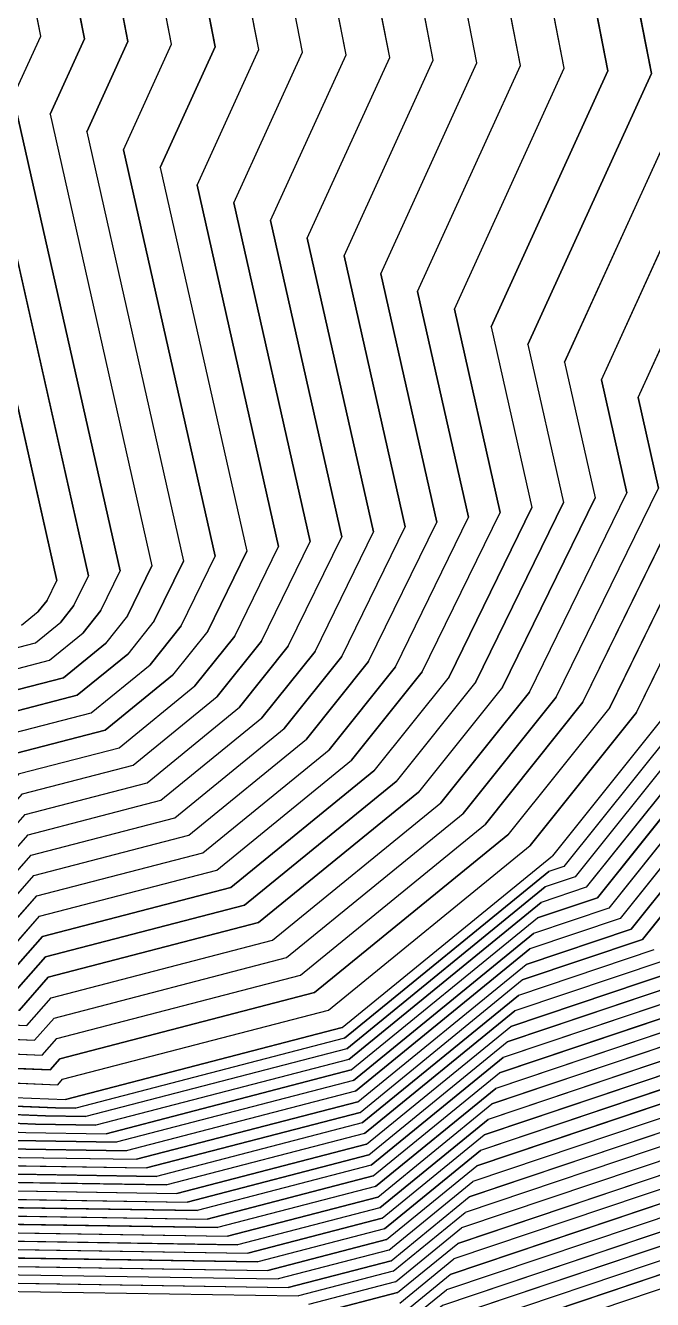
# Model space of a CAD drawing. Extents: x 7084 to 11035, y 13750 to 16729.
# Drawn here: x 9310 to 9570, y 14690 to 15218 of the extents above; entities that cross this region are included whole.
import ezdxf

# ---------------------------------------------------------------- set-up
doc = ezdxf.new("R2010")
doc.units = 0
doc.layers.add('Level 1', color=7, linetype='Continuous')

msp = doc.modelspace()

# ---------------------------------------------------------------- linework, layer by layer
at = {"layer": 'Level 1'}
for p, q in [((9569.36, 15198.43), (9546.2, 15317.54)), ((9551.26, 15199.53), (9529.38, 15312.02)), ((9533.15, 15200.63), (9512.56, 15306.51)), ((9515.04, 15201.74), (9495.74, 15300.99)), ((9496.94, 15202.84), (9478.93, 15295.48)), ((9478.83, 15203.94), (9462.11, 15289.97)), ((9460.73, 15205.05), (9445.29, 15284.45)), ((9442.62, 15206.15), (9428.47, 15278.94)), ((9424.52, 15207.25), (9411.65, 15273.42)), ((9406.41, 15208.35), (9394.83, 15267.91)), ((9388.31, 15209.46), (9378.01, 15262.39)), ((9370.2, 15210.56), (9361.2, 15256.88)), ((9352.1, 15211.66), (9344.38, 15251.37)), ((9333.99, 15212.77), (9327.56, 15245.85)), ((9315.89, 15213.87), (9310.74, 15240.34)), ((9304.49, 15188.87), (9315.89, 15213.87)), ((9319.75, 15181.52), (9333.99, 15212.77)), ((9335, 15174.17), (9352.1, 15211.66)), ((9350.26, 15166.81), (9370.2, 15210.56)), ((9365.51, 15159.46), (9388.31, 15209.46)), ((9380.77, 15152.11), (9406.41, 15208.35)), ((9396.03, 15144.76), (9424.52, 15207.25)), ((9411.28, 15137.4), (9442.62, 15206.15)), ((9426.54, 15130.05), (9460.73, 15205.05)), ((9273.98, 15203.57), (9322.59, 14987.96)), ((9441.8, 15122.7), (9478.83, 15203.94)), ((9457.05, 15115.35), (9496.94, 15202.84)), ((9472.31, 15107.99), (9515.04, 15201.74)), ((9487.57, 15100.64), (9533.15, 15200.63)), ((9502.82, 15093.29), (9551.26, 15199.53)), ((9289.23, 15196.22), (9335.74, 14989.99)), ((9518.08, 15085.94), (9569.36, 15198.43)), ((9533.33, 15078.58), (9587.47, 15197.33)), ((9548.59, 15071.23), (9605.57, 15196.22)), ((9563.85, 15063.88), (9623.68, 15195.12)), ((9304.49, 15188.87), (9348.88, 14992.01)), ((9319.75, 15181.52), (9362.02, 14994.03)), ((9335, 15174.17), (9375.16, 14996.05)), ((9350.26, 15166.81), (9388.31, 14998.07)), ((9365.51, 15159.46), (9401.45, 15000.1)), ((9380.77, 15152.11), (9414.59, 15002.12)), ((9396.03, 15144.76), (9427.73, 15004.14)), ((9411.28, 15137.4), (9440.88, 15006.16)), ((9426.54, 15130.05), (9454.02, 15008.18)), ((9441.8, 15122.7), (9467.16, 15010.21)), ((9457.05, 15115.35), (9480.3, 15012.23)), ((9472.31, 15107.99), (9493.45, 15014.25)), ((9487.57, 15100.64), (9506.59, 15016.27)), ((9502.82, 15093.29), (9519.73, 15018.29)), ((9518.08, 15085.94), (9532.87, 15020.32)), ((9533.33, 15078.58), (9546.02, 15022.34)), ((9548.59, 15071.23), (9559.16, 15024.36)), ((9563.85, 15063.88), (9572.3, 15026.38)), ((9552.08, 14935.3), (9598.59, 15030.42)), ((9563.2, 14933.19), (9611.73, 15032.45)), ((9529.84, 14939.53), (9572.3, 15026.38)), ((9540.96, 14937.42), (9585.44, 15028.4)), ((9496.48, 14945.87), (9532.87, 15020.32)), ((9507.6, 14943.76), (9546.02, 15022.34)), ((9518.72, 14941.64), (9559.16, 15024.36)), ((9463.12, 14952.21), (9493.45, 15014.25)), ((9474.24, 14950.1), (9506.59, 15016.27)), ((9485.36, 14947.99), (9519.73, 15018.29)), ((9440.88, 14956.44), (9467.16, 15010.21)), ((9452, 14954.33), (9480.3, 15012.23)), ((9407.52, 14962.78), (9427.73, 15004.14)), ((9418.64, 14960.67), (9440.88, 15006.16)), ((9429.76, 14958.55), (9454.02, 15008.18)), ((9374.15, 14969.12), (9388.31, 14998.07)), ((9385.27, 14967.01), (9401.45, 15000.1)), ((9396.39, 14964.9), (9414.59, 15002.12)), ((9351.91, 14973.35), (9362.02, 14994.03)), ((9363.03, 14971.24), (9375.16, 14996.05)), ((9318.55, 14979.69), (9322.59, 14987.96)), ((9329.67, 14977.58), (9335.74, 14989.99)), ((9340.79, 14975.47), (9348.88, 14992.01)), ((9318.55, 14979.69), (9314.87, 14975.1)), ((9329.67, 14977.58), (9324.16, 14970.69)), ((9307.89, 14969.4), (9314.87, 14975.1)), ((9340.79, 14975.47), (9333.44, 14966.27)), ((9351.91, 14973.35), (9342.72, 14961.86)), ((9313.68, 14962.14), (9324.16, 14970.69)), ((9363.03, 14971.24), (9352, 14957.45)), ((9374.15, 14969.12), (9361.29, 14953.04)), ((9385.27, 14967.01), (9370.57, 14948.63)), ((9299.89, 14958.55), (9313.68, 14962.14)), ((9319.47, 14954.88), (9333.44, 14966.27)), ((9325.26, 14947.62), (9342.72, 14961.86)), ((9396.39, 14964.9), (9379.85, 14944.22)), ((9407.52, 14962.78), (9389.13, 14939.81)), ((9331.05, 14940.36), (9352, 14957.45)), ((9418.64, 14960.67), (9398.42, 14935.39)), ((9429.76, 14958.55), (9407.7, 14930.98)), ((9440.88, 14956.44), (9416.98, 14926.57)), ((9301.09, 14950.1), (9319.47, 14954.88)), ((9336.84, 14933.1), (9361.29, 14953.04)), ((9452, 14954.33), (9426.26, 14922.16)), ((9463.12, 14952.21), (9435.55, 14917.75)), ((9302.28, 14941.64), (9325.26, 14947.62)), ((9342.63, 14925.84), (9370.57, 14948.63)), ((9474.24, 14950.1), (9444.83, 14913.34)), ((9485.36, 14947.99), (9454.11, 14908.93)), ((9496.48, 14945.87), (9463.39, 14904.51)), ((9303.48, 14933.19), (9331.05, 14940.36)), ((9348.42, 14918.58), (9379.85, 14944.22)), ((9507.6, 14943.76), (9472.68, 14900.1)), ((9518.72, 14941.64), (9481.96, 14895.69)), ((9354.21, 14911.32), (9389.13, 14939.81)), ((9360, 14904.05), (9398.42, 14935.39)), ((9529.84, 14939.53), (9491.24, 14891.28)), ((9540.96, 14937.42), (9500.52, 14886.87)), ((9552.08, 14935.3), (9509.81, 14882.46)), ((9304.67, 14924.73), (9336.84, 14933.1)), ((9365.79, 14896.79), (9407.7, 14930.98)), ((9563.2, 14933.19), (9519.09, 14878.05)), ((9574.32, 14931.07), (9528.37, 14873.63)), ((9305.87, 14916.28), (9342.63, 14925.84)), ((9371.58, 14889.53), (9416.98, 14926.57)), ((9577.67, 14925.1), (9533.03, 14869.3)), ((9377.37, 14882.27), (9426.26, 14922.16)), ((9581.02, 14919.13), (9537.69, 14864.97)), ((9307.06, 14907.82), (9348.42, 14918.58)), ((9383.16, 14875.01), (9435.55, 14917.75)), ((9308.26, 14899.37), (9354.21, 14911.32)), ((9388.95, 14867.75), (9444.83, 14913.34)), ((9394.74, 14860.49), (9454.11, 14908.93)), ((9584.37, 14913.15), (9542.35, 14860.64)), ((9309.45, 14890.91), (9360, 14904.05)), ((9400.53, 14853.23), (9463.39, 14904.51)), ((9587.72, 14907.18), (9547.01, 14856.3)), ((9406.32, 14845.97), (9472.68, 14900.1)), ((9591.06, 14901.21), (9551.68, 14851.97)), ((9310.65, 14882.46), (9365.79, 14896.79)), ((9412.11, 14838.71), (9481.96, 14895.69)), ((9594.41, 14895.23), (9556.34, 14847.64)), ((9311.84, 14874), (9371.58, 14889.53)), ((9417.9, 14831.45), (9491.24, 14891.28)), ((9597.76, 14889.26), (9561, 14843.31)), ((9284.36, 14852.59), (9310.65, 14882.46)), ((9313.04, 14865.55), (9377.37, 14882.27)), ((9423.69, 14824.19), (9500.52, 14886.87)), ((9429.48, 14816.93), (9509.81, 14882.46)), ((9601.11, 14883.28), (9565.66, 14838.97)), ((9435.27, 14809.67), (9519.09, 14878.05)), ((9287.58, 14846.43), (9311.84, 14874)), ((9314.23, 14857.09), (9383.16, 14875.01)), ((9441.06, 14802.41), (9528.37, 14873.63)), ((9315.43, 14848.64), (9388.95, 14867.75)), ((9441.98, 14798.01), (9526.8, 14867.2)), ((9533.03, 14869.3), (9526.8, 14867.2)), ((9290.8, 14840.27), (9313.04, 14865.55)), ((9442.9, 14793.61), (9525.22, 14860.77)), ((9542.35, 14860.64), (9523.64, 14854.33)), ((9537.69, 14864.97), (9525.22, 14860.77)), ((9294.01, 14834.11), (9314.23, 14857.09)), ((9316.62, 14840.18), (9394.74, 14860.49)), ((9547.01, 14856.3), (9522.07, 14847.9)), ((9317.82, 14831.72), (9400.53, 14853.23)), ((9443.82, 14789.21), (9523.64, 14854.33)), ((9551.68, 14851.97), (9520.49, 14841.47)), ((9297.23, 14827.96), (9315.43, 14848.64)), ((9319.01, 14823.27), (9406.32, 14845.97)), ((9444.74, 14784.81), (9522.07, 14847.9)), ((9556.34, 14847.64), (9518.92, 14835.03)), ((9300.45, 14821.8), (9316.62, 14840.18)), ((9445.66, 14780.42), (9520.49, 14841.47)), ((9561, 14843.31), (9517.34, 14828.6)), ((9320.21, 14814.81), (9412.11, 14838.71)), ((9446.58, 14776.02), (9518.92, 14835.03)), ((9570.32, 14834.64), (9514.19, 14815.73)), ((9565.66, 14838.97), (9515.77, 14822.17)), ((9303.66, 14815.64), (9317.82, 14831.72)), ((9321.4, 14806.36), (9417.9, 14831.45)), ((9574.98, 14830.31), (9512.62, 14809.3)), ((9322.59, 14797.9), (9423.69, 14824.19)), ((9447.49, 14771.62), (9517.34, 14828.6)), ((9579.64, 14825.97), (9511.04, 14802.87)), ((9306.88, 14809.48), (9319.01, 14823.27)), ((9448.41, 14767.22), (9515.77, 14822.17)), ((9584.3, 14821.64), (9509.46, 14796.43)), ((9310.1, 14803.33), (9320.21, 14814.81)), ((9323.79, 14789.45), (9429.48, 14816.93)), ((9449.33, 14762.82), (9514.19, 14815.73)), ((9593.62, 14812.98), (9506.31, 14783.57)), ((9588.96, 14817.31), (9507.89, 14790)), ((9324.98, 14780.99), (9435.27, 14809.67)), ((9450.25, 14758.42), (9512.62, 14809.3)), ((9598.29, 14808.64), (9504.74, 14777.13)), ((9265.98, 14805.16), (9310.1, 14803.33)), ((9313.31, 14797.17), (9321.4, 14806.36)), ((9441.06, 14802.41), (9326.18, 14772.54)), ((9326.18, 14772.54), (9441.06, 14802.41)), ((9451.17, 14754.03), (9511.04, 14802.87)), ((9602.95, 14804.31), (9503.16, 14770.7)), ((9266.99, 14799.1), (9313.31, 14797.17)), ((9316.53, 14791.01), (9322.59, 14797.9)), ((9441.98, 14798.01), (9330.38, 14768.99)), ((9607.61, 14799.98), (9501.59, 14764.27)), ((9268, 14793.03), (9316.53, 14791.01)), ((9442.9, 14793.61), (9334.58, 14765.45)), ((9452.09, 14749.63), (9509.46, 14796.43)), ((9612.27, 14795.65), (9500.01, 14757.83)), ((9269.01, 14786.97), (9319.75, 14784.85)), ((9319.75, 14784.85), (9323.79, 14789.45)), ((9443.82, 14789.21), (9338.78, 14761.9)), ((9453.01, 14745.23), (9507.89, 14790)), ((9621.59, 14786.98), (9496.86, 14744.97)), ((9616.93, 14791.31), (9498.44, 14751.4)), ((9444.74, 14784.81), (9342.98, 14758.36)), ((9453.93, 14740.83), (9506.31, 14783.57)), ((9626.25, 14782.65), (9495.29, 14738.53)), ((9270.02, 14780.9), (9322.96, 14778.7)), ((9322.96, 14778.7), (9324.98, 14780.99)), ((9445.66, 14780.42), (9347.19, 14754.81)), ((9446.58, 14776.02), (9351.39, 14751.27)), ((9454.85, 14736.43), (9504.74, 14777.13)), ((9630.91, 14778.31), (9493.71, 14732.1)), ((9268.48, 14771.36), (9322.04, 14769.12)), ((9271.04, 14774.84), (9326.18, 14772.54)), ((9447.49, 14771.62), (9355.59, 14747.72)), ((9455.77, 14732.03), (9503.16, 14770.7)), ((9635.57, 14773.98), (9492.13, 14725.67)), ((9265.92, 14767.88), (9317.91, 14765.71)), ((9317.91, 14765.71), (9334.58, 14765.45)), ((9322.04, 14769.12), (9330.38, 14768.99)), ((9448.41, 14767.22), (9359.79, 14744.18)), ((9640.23, 14769.65), (9490.56, 14719.23)), ((9260.79, 14760.92), (9309.64, 14758.88)), ((9263.36, 14764.4), (9313.77, 14762.3)), ((9313.77, 14762.3), (9338.78, 14761.9)), ((9449.33, 14762.82), (9363.99, 14740.63)), ((9456.68, 14727.64), (9501.59, 14764.27)), ((9649.56, 14760.98), (9487.41, 14706.37)), ((9644.89, 14765.32), (9488.98, 14712.8)), ((9305.5, 14755.47), (9347.19, 14754.81)), ((9309.64, 14758.88), (9342.98, 14758.36)), ((9450.25, 14758.42), (9368.19, 14737.09)), ((9457.6, 14723.24), (9500.01, 14757.83)), ((9654.22, 14756.65), (9485.83, 14699.93)), ((9301.36, 14752.06), (9351.39, 14751.27)), ((9451.17, 14754.03), (9372.39, 14733.54)), ((9452.09, 14749.63), (9376.6, 14730)), ((9458.52, 14718.84), (9498.44, 14751.4)), ((9658.88, 14752.32), (9484.26, 14693.5)), ((9293.09, 14745.23), (9359.79, 14744.18)), ((9297.23, 14748.64), (9355.59, 14747.72)), ((9453.01, 14745.23), (9380.8, 14726.45)), ((9459.44, 14714.44), (9496.86, 14744.97)), ((9663.54, 14747.99), (9482.68, 14687.07)), ((9288.96, 14741.82), (9363.99, 14740.63)), ((9453.93, 14740.83), (9385, 14722.91)), ((9672.86, 14739.32), (9479.53, 14674.2)), ((9668.2, 14743.65), (9481.11, 14680.63)), ((9280.69, 14734.99), (9372.39, 14733.54)), ((9284.82, 14738.4), (9368.19, 14737.09)), ((9454.85, 14736.43), (9389.2, 14719.36)), ((9460.36, 14710.04), (9495.29, 14738.53)), ((9677.52, 14734.99), (9477.95, 14667.77)), ((9276.55, 14731.57), (9376.6, 14730)), ((9455.77, 14732.03), (9393.4, 14715.82)), ((9461.28, 14705.64), (9493.71, 14732.1)), ((9682.18, 14730.66), (9476.38, 14661.33)), ((9268.28, 14724.75), (9385, 14722.91)), ((9272.41, 14728.16), (9380.8, 14726.45)), ((9456.68, 14727.64), (9397.6, 14712.27)), ((9457.6, 14723.24), (9401.8, 14708.73)), ((9462.2, 14701.25), (9492.13, 14725.67)), ((9260.01, 14717.92), (9393.4, 14715.82)), ((9264.14, 14721.33), (9389.2, 14719.36)), ((9458.52, 14718.84), (9406.01, 14705.18)), ((9463.12, 14696.85), (9490.56, 14719.23)), ((9255.87, 14714.51), (9397.6, 14712.27)), ((9459.44, 14714.44), (9410.21, 14701.64)), ((9464.04, 14692.45), (9488.98, 14712.8)), ((9247.6, 14707.68), (9406.01, 14705.18)), ((9251.74, 14711.09), (9401.8, 14708.73)), ((9460.36, 14710.04), (9414.41, 14698.09)), ((9243.46, 14704.27), (9410.21, 14701.64)), ((9461.28, 14705.64), (9418.61, 14694.55)), ((9464.96, 14688.05), (9487.41, 14706.37)), ((9235.19, 14697.44), (9418.61, 14694.55)), ((9239.33, 14700.85), (9414.41, 14698.09)), ((9462.2, 14701.25), (9422.81, 14691)), ((9463.12, 14696.85), (9427.01, 14687.46)), ((9465.88, 14683.65), (9485.83, 14699.93)), ((9231.06, 14694.02), (9422.81, 14691)), ((9464.04, 14692.45), (9431.21, 14683.91)), ((9466.79, 14679.25), (9484.26, 14693.5))]:
    msp.add_line(p, q, dxfattribs=at)
for points in [[(9546.2, 15317.54), (9569.36, 15198.43), (9518.08, 15085.94), (9532.87, 15020.32), (9496.48, 14945.87), (9463.39, 14904.51), (9400.53, 14853.23), (9317.82, 14831.72), (9303.66, 14815.64), (9263.96, 14817.3), (9201.1, 14843.76), (9184.37, 14858.56), (9119.85, 14860.22), (9072.89, 14840.27), (8995.14, 14795.61), (8968.76, 14777.59), (8892.66, 14772.63), (8813.25, 14825.57), (8801.03, 14841.01), (8762.98, 14895.6), (8743.13, 14955.15), (8750.21, 14973.17)], [(9546.2, 15317.54), (9569.36, 15198.43), (9518.08, 15085.94), (9532.87, 15020.32), (9496.48, 14945.87), (9463.39, 14904.51), (9400.53, 14853.23), (9317.82, 14831.72), (9303.66, 14815.64), (9263.96, 14817.3), (9201.1, 14843.76), (9184.37, 14858.56), (9119.85, 14860.22), (9072.89, 14840.27), (8995.14, 14795.61), (8968.76, 14777.59), (8892.66, 14772.63), (8813.25, 14825.57), (8801.03, 14841.01), (8762.98, 14895.6), (8743.13, 14955.15), (8750.21, 14973.17)], [(9529.38, 15312.02), (9551.26, 15199.53), (9502.82, 15093.29), (9519.73, 15018.29), (9485.36, 14947.99), (9454.11, 14908.93), (9394.74, 14860.49), (9316.62, 14840.18), (9300.45, 14821.8), (9262.95, 14823.36), (9203.58, 14848.36), (9184.46, 14865.27), (9123.53, 14866.83), (9069.85, 14844.04), (8996.42, 14801.86), (8966.28, 14781.27), (8894.41, 14776.58), (8819.41, 14826.58), (8805.44, 14844.22), (8769.51, 14895.78)], [(9529.38, 15312.02), (9551.26, 15199.53), (9502.82, 15093.29), (9519.73, 15018.29), (9485.36, 14947.99), (9454.11, 14908.93), (9394.74, 14860.49), (9316.62, 14840.18), (9300.45, 14821.8), (9262.95, 14823.36), (9203.58, 14848.36), (9184.46, 14865.27), (9123.53, 14866.83), (9069.85, 14844.04), (8996.42, 14801.86), (8966.28, 14781.27), (8894.41, 14776.58), (8819.41, 14826.58), (8805.44, 14844.22), (8769.51, 14895.78)], [(8776.03, 14895.97), (8809.85, 14847.44), (8825.57, 14827.59), (8896.15, 14780.53), (8963.8, 14784.95), (8997.71, 14808.11), (9066.82, 14847.81), (9127.2, 14873.45), (9184.55, 14871.98), (9206.06, 14852.96), (9261.94, 14829.43), (9297.23, 14827.96), (9315.43, 14848.64), (9388.95, 14867.75), (9444.83, 14913.34), (9474.24, 14950.1), (9506.59, 15016.27), (9487.57, 15100.64), (9533.15, 15200.63), (9512.56, 15306.51)], [(8776.03, 14895.97), (8809.85, 14847.44), (8825.57, 14827.59), (8896.15, 14780.53), (8963.8, 14784.95), (8997.71, 14808.11), (9066.82, 14847.81), (9127.2, 14873.45), (9184.55, 14871.98), (9206.06, 14852.96), (9261.94, 14829.43), (9297.23, 14827.96), (9315.43, 14848.64), (9388.95, 14867.75), (9444.83, 14913.34), (9474.24, 14950.1), (9506.59, 15016.27), (9487.57, 15100.64), (9533.15, 15200.63), (9512.56, 15306.51)], [(9260.93, 14835.49), (9294.01, 14834.11), (9314.23, 14857.09), (9383.16, 14875.01), (9435.55, 14917.75), (9463.12, 14952.21), (9493.45, 15014.25), (9472.31, 15107.99), (9515.04, 15201.74), (9495.74, 15300.99)], [(9260.93, 14835.49), (9294.01, 14834.11), (9314.23, 14857.09), (9383.16, 14875.01), (9435.55, 14917.75), (9463.12, 14952.21), (9493.45, 15014.25), (9472.31, 15107.99), (9515.04, 15201.74), (9495.74, 15300.99)], [(8789.08, 14896.33), (8818.68, 14853.87), (8837.88, 14829.61), (8899.65, 14788.44), (8958.83, 14792.3), (9000.28, 14820.6), (9060.76, 14855.34), (9134.56, 14886.68), (9184.74, 14885.4), (9211.02, 14862.15), (9259.92, 14841.56), (9290.8, 14840.27), (9313.04, 14865.55), (9377.37, 14882.27), (9426.26, 14922.16), (9452, 14954.33), (9480.3, 15012.23), (9457.05, 15115.35), (9496.94, 15202.84), (9478.93, 15295.48)], [(8789.08, 14896.33), (8818.68, 14853.87), (8837.88, 14829.61), (8899.65, 14788.44), (8958.83, 14792.3), (9000.28, 14820.6), (9060.76, 14855.34), (9134.56, 14886.68), (9184.74, 14885.4), (9211.02, 14862.15), (9259.92, 14841.56), (9290.8, 14840.27), (9313.04, 14865.55), (9377.37, 14882.27), (9426.26, 14922.16), (9452, 14954.33), (9480.3, 15012.23), (9457.05, 15115.35), (9496.94, 15202.84), (9478.93, 15295.48)], [(8781.27, 14939.53), (8795.61, 14896.52), (8823.09, 14857.09), (8844.04, 14830.62), (8901.39, 14792.39), (8956.35, 14795.97), (9001.57, 14826.85), (9057.72, 14859.11), (9138.23, 14893.3), (9184.83, 14892.11), (9213.5, 14866.74), (9258.9, 14847.62), (9287.58, 14846.43), (9311.84, 14874), (9371.58, 14889.53), (9416.98, 14926.57), (9440.88, 14956.44), (9467.16, 15010.21), (9441.8, 15122.7), (9478.83, 15203.94), (9462.11, 15289.97)], [(8781.27, 14939.53), (8795.61, 14896.52), (8823.09, 14857.09), (8844.04, 14830.62), (8901.39, 14792.39), (8956.35, 14795.97), (9001.57, 14826.85), (9057.72, 14859.11), (9138.23, 14893.3), (9184.83, 14892.11), (9213.5, 14866.74), (9258.9, 14847.62), (9287.58, 14846.43), (9311.84, 14874), (9371.58, 14889.53), (9416.98, 14926.57), (9440.88, 14956.44), (9467.16, 15010.21), (9441.8, 15122.7), (9478.83, 15203.94), (9462.11, 15289.97)], [(8768.59, 15028.4), (8802.04, 14969.86), (8788.9, 14936.41), (8802.13, 14896.7), (8827.5, 14860.31), (8850.2, 14831.63), (8903.14, 14796.34), (8953.87, 14799.65), (9002.86, 14833.1), (9054.69, 14862.88), (9141.91, 14899.92), (9184.92, 14898.82), (9215.98, 14871.34), (9257.89, 14853.69), (9284.36, 14852.59), (9310.65, 14882.46), (9365.79, 14896.79), (9407.7, 14930.98), (9429.76, 14958.55), (9454.02, 15008.18), (9426.54, 15130.05), (9460.73, 15205.05), (9445.29, 15284.45)], [(8768.59, 15028.4), (8802.04, 14969.86), (8788.9, 14936.41), (8802.13, 14896.7), (8827.5, 14860.31), (8850.2, 14831.63), (8903.14, 14796.34), (8953.87, 14799.65), (9002.86, 14833.1), (9054.69, 14862.88), (9141.91, 14899.92), (9184.92, 14898.82), (9215.98, 14871.34), (9257.89, 14853.69), (9284.36, 14852.59), (9310.65, 14882.46), (9365.79, 14896.79), (9407.7, 14930.98), (9429.76, 14958.55), (9454.02, 15008.18), (9426.54, 15130.05), (9460.73, 15205.05), (9445.29, 15284.45)], [(8951.39, 14803.33), (9004.14, 14839.35), (9051.66, 14866.65), (9145.58, 14906.54), (9185.01, 14905.53), (9218.47, 14875.93), (9256.88, 14859.76), (9281.15, 14858.75), (9309.45, 14890.91), (9360, 14904.05), (9398.42, 14935.39), (9418.64, 14960.67), (9440.88, 15006.16), (9411.28, 15137.4), (9442.62, 15206.15), (9428.47, 15278.94)], [(8951.39, 14803.33), (9004.14, 14839.35), (9051.66, 14866.65), (9145.58, 14906.54), (9185.01, 14905.53), (9218.47, 14875.93), (9256.88, 14859.76), (9281.15, 14858.75), (9309.45, 14890.91), (9360, 14904.05), (9398.42, 14935.39), (9418.64, 14960.67), (9440.88, 15006.16), (9411.28, 15137.4), (9442.62, 15206.15), (9428.47, 15278.94)], [(8819.32, 14968.76), (8804.16, 14930.16), (8815.18, 14897.07), (8836.32, 14866.74), (8862.52, 14833.66), (8906.63, 14804.25), (8948.91, 14807), (9005.43, 14845.6), (9048.62, 14870.42), (9149.26, 14913.15), (9185.1, 14912.23), (9220.95, 14880.53), (9255.87, 14865.82), (9277.93, 14864.9), (9308.26, 14899.37), (9354.21, 14911.32), (9389.13, 14939.81), (9407.52, 14962.78), (9427.73, 15004.14), (9396.03, 15144.76), (9424.52, 15207.25), (9411.65, 15273.42)], [(8819.32, 14968.76), (8804.16, 14930.16), (8815.18, 14897.07), (8836.32, 14866.74), (8862.52, 14833.66), (8906.63, 14804.25), (8948.91, 14807), (9005.43, 14845.6), (9048.62, 14870.42), (9149.26, 14913.15), (9185.1, 14912.23), (9220.95, 14880.53), (9255.87, 14865.82), (9277.93, 14864.9), (9308.26, 14899.37), (9354.21, 14911.32), (9389.13, 14939.81), (9407.52, 14962.78), (9427.73, 15004.14), (9396.03, 15144.76), (9424.52, 15207.25), (9411.65, 15273.42)], [(8821.71, 14897.25), (8840.73, 14869.96), (8868.67, 14834.67), (8908.38, 14808.2), (8946.43, 14810.68), (9006.72, 14851.85), (9045.59, 14874.19), (9152.94, 14919.77), (9185.2, 14918.94), (9223.43, 14885.12), (9254.86, 14871.89), (9274.71, 14871.06), (9307.06, 14907.82), (9348.42, 14918.58), (9379.85, 14944.22), (9396.39, 14964.9), (9414.59, 15002.12), (9380.77, 15152.11), (9406.41, 15208.35), (9394.83, 15267.91)], [(8821.71, 14897.25), (8840.73, 14869.96), (8868.67, 14834.67), (8908.38, 14808.2), (8946.43, 14810.68), (9006.72, 14851.85), (9045.59, 14874.19), (9152.94, 14919.77), (9185.2, 14918.94), (9223.43, 14885.12), (9254.86, 14871.89), (9274.71, 14871.06), (9307.06, 14907.82), (9348.42, 14918.58), (9379.85, 14944.22), (9396.39, 14964.9), (9414.59, 15002.12), (9380.77, 15152.11), (9406.41, 15208.35), (9394.83, 15267.91)], [(9378.01, 15262.39), (9388.31, 15209.46), (9365.51, 15159.46), (9401.45, 15000.1), (9385.27, 14967.01), (9370.57, 14948.63), (9342.63, 14925.84), (9305.87, 14916.28)], [(9378.01, 15262.39), (9388.31, 15209.46), (9365.51, 15159.46), (9401.45, 15000.1), (9385.27, 14967.01), (9370.57, 14948.63), (9342.63, 14925.84), (9305.87, 14916.28)], [(9304.67, 14924.73), (9336.84, 14933.1), (9361.29, 14953.04), (9374.15, 14969.12), (9388.31, 14998.07), (9350.26, 15166.81), (9370.2, 15210.56), (9361.2, 15256.88)], [(9304.67, 14924.73), (9336.84, 14933.1), (9361.29, 14953.04), (9374.15, 14969.12), (9388.31, 14998.07), (9350.26, 15166.81), (9370.2, 15210.56), (9361.2, 15256.88)], [(9344.38, 15251.37), (9352.1, 15211.66), (9335, 15174.17), (9375.16, 14996.05), (9363.03, 14971.24), (9352, 14957.45), (9331.05, 14940.36), (9303.48, 14933.19)], [(9344.38, 15251.37), (9352.1, 15211.66), (9335, 15174.17), (9375.16, 14996.05), (9363.03, 14971.24), (9352, 14957.45), (9331.05, 14940.36), (9303.48, 14933.19)], [(9327.56, 15245.85), (9333.99, 15212.77), (9319.75, 15181.52), (9362.02, 14994.03), (9351.91, 14973.35), (9342.72, 14961.86), (9325.26, 14947.62), (9302.28, 14941.64)], [(9327.56, 15245.85), (9333.99, 15212.77), (9319.75, 15181.52), (9362.02, 14994.03), (9351.91, 14973.35), (9342.72, 14961.86), (9325.26, 14947.62), (9302.28, 14941.64)], [(9301.09, 14950.1), (9319.47, 14954.88), (9333.44, 14966.27), (9340.79, 14975.47), (9348.88, 14992.01), (9304.49, 15188.87), (9315.89, 15213.87), (9310.74, 15240.34)], [(9301.09, 14950.1), (9319.47, 14954.88), (9333.44, 14966.27), (9340.79, 14975.47), (9348.88, 14992.01), (9304.49, 15188.87), (9315.89, 15213.87), (9310.74, 15240.34)], [(8905.62, 14840.73), (8918.85, 14831.91), (8931.54, 14832.74), (9014.44, 14889.35), (9027.39, 14896.79), (9174.99, 14959.47), (9185.75, 14959.2), (9238.32, 14912.69), (9248.79, 14908.28), (9255.41, 14908.01), (9299.89, 14958.55), (9313.68, 14962.14), (9324.16, 14970.69), (9329.67, 14977.58), (9335.74, 14989.99), (9289.23, 15196.22), (9297.78, 15214.97), (9293.92, 15234.82)], [(8905.62, 14840.73), (8918.85, 14831.91), (8931.54, 14832.74), (9014.44, 14889.35), (9027.39, 14896.79), (9174.99, 14959.47), (9185.75, 14959.2), (9238.32, 14912.69), (9248.79, 14908.28), (9255.41, 14908.01), (9299.89, 14958.55), (9313.68, 14962.14), (9324.16, 14970.69), (9329.67, 14977.58), (9335.74, 14989.99), (9289.23, 15196.22), (9297.78, 15214.97), (9293.92, 15234.82)], [(9307.89, 14969.4), (9314.87, 14975.1), (9318.55, 14979.69), (9322.59, 14987.96), (9273.98, 15203.57)], [(9307.89, 14969.4), (9314.87, 14975.1), (9318.55, 14979.69), (9322.59, 14987.96), (9273.98, 15203.57)], [(8787.8, 14831.36), (8794.78, 14822.53), (8887.42, 14760.77), (8976.2, 14766.56), (8991.28, 14776.86), (9081.99, 14828.97), (9108.82, 14840.36), (9184.09, 14838.43), (9193.65, 14829.98), (9266.99, 14799.1), (9313.31, 14797.17), (9321.4, 14806.36), (9417.9, 14831.45), (9491.24, 14891.28), (9529.84, 14939.53), (9572.3, 15026.38), (9563.85, 15063.88), (9623.68, 15195.12)], [(8787.8, 14831.36), (8794.78, 14822.53), (8887.42, 14760.77), (8976.2, 14766.56), (8991.28, 14776.86), (9081.99, 14828.97), (9108.82, 14840.36), (9184.09, 14838.43), (9193.65, 14829.98), (9266.99, 14799.1), (9313.31, 14797.17), (9321.4, 14806.36), (9417.9, 14831.45), (9491.24, 14891.28), (9529.84, 14939.53), (9572.3, 15026.38), (9563.85, 15063.88), (9623.68, 15195.12)], [(8992.56, 14783.11), (9078.95, 14832.74), (9112.5, 14846.98), (9184.18, 14845.14), (9196.13, 14834.57), (9265.98, 14805.16), (9310.1, 14803.33), (9320.21, 14814.81), (9412.11, 14838.71), (9481.96, 14895.69), (9518.72, 14941.64), (9559.16, 15024.36), (9548.59, 15071.23), (9605.57, 15196.22)], [(8992.56, 14783.11), (9078.95, 14832.74), (9112.5, 14846.98), (9184.18, 14845.14), (9196.13, 14834.57), (9265.98, 14805.16), (9310.1, 14803.33), (9320.21, 14814.81), (9412.11, 14838.71), (9481.96, 14895.69), (9518.72, 14941.64), (9559.16, 15024.36), (9548.59, 15071.23), (9605.57, 15196.22)], [(9587.47, 15197.33), (9533.33, 15078.58), (9546.02, 15022.34), (9507.6, 14943.76), (9472.68, 14900.1), (9406.32, 14845.97), (9319.01, 14823.27), (9306.88, 14809.48), (9264.97, 14811.23), (9198.61, 14839.17), (9184.28, 14851.85), (9116.17, 14853.6)], [(9587.47, 15197.33), (9533.33, 15078.58), (9546.02, 15022.34), (9507.6, 14943.76), (9472.68, 14900.1), (9406.32, 14845.97), (9319.01, 14823.27), (9306.88, 14809.48), (9264.97, 14811.23), (9198.61, 14839.17), (9184.28, 14851.85), (9116.17, 14853.6)], [(8760.04, 15153.49), (8756.46, 15140.53), (8730.17, 15085.94), (8707.93, 15035.39), (8707.93, 14988.88), (8715.65, 14975.37), (8712.62, 14967.65), (8736.88, 14894.86), (8783.38, 14828.14), (8788.62, 14821.52), (8885.68, 14756.82), (8978.68, 14762.89), (8989.99, 14770.61), (9085.02, 14825.2), (9105.15, 14833.75), (9184, 14831.72), (9191.17, 14825.38), (9268, 14793.03), (9316.53, 14791.01), (9322.59, 14797.9), (9423.69, 14824.19), (9500.52, 14886.87), (9540.96, 14937.42), (9585.44, 15028.4)], [(8760.04, 15153.49), (8756.46, 15140.53), (8730.17, 15085.94), (8707.93, 15035.39), (8707.93, 14988.88), (8715.65, 14975.37), (8712.62, 14967.65), (8736.88, 14894.86), (8783.38, 14828.14), (8788.62, 14821.52), (8885.68, 14756.82), (8978.68, 14762.89), (8989.99, 14770.61), (9085.02, 14825.2), (9105.15, 14833.75), (9184, 14831.72), (9191.17, 14825.38), (9268, 14793.03), (9316.53, 14791.01), (9322.59, 14797.9), (9423.69, 14824.19), (9500.52, 14886.87), (9540.96, 14937.42), (9585.44, 15028.4)], [(9598.29, 14808.64), (9504.74, 14777.13), (9454.85, 14736.43), (9389.2, 14719.36), (9264.14, 14721.33), (9232.63, 14722.65), (9182.74, 14743.65), (9131.54, 14744.97), (9069.83, 14709.52), (8970.37, 14726.26), (8909.98, 14722.32), (8835.14, 14724.29), (8772.12, 14766.3), (8711.07, 14766.3), (8680.87, 14809.63), (8657.24, 14887.42), (8641.48, 14934.69), (8636.56, 14959.3), (8636.56, 14989.5), (8629.67, 15054.49), (8644.11, 15087.31)], [(9598.29, 14808.64), (9504.74, 14777.13), (9454.85, 14736.43), (9389.2, 14719.36), (9264.14, 14721.33), (9232.63, 14722.65), (9182.74, 14743.65), (9131.54, 14744.97), (9069.83, 14709.52), (8970.37, 14726.26), (8909.98, 14722.32), (8835.14, 14724.29), (8772.12, 14766.3), (8711.07, 14766.3), (8680.87, 14809.63), (8657.24, 14887.42), (8641.48, 14934.69), (8636.56, 14959.3), (8636.56, 14989.5), (8629.67, 15054.49), (8644.11, 15087.31)], [(9591.06, 14901.21), (9551.68, 14851.97), (9520.49, 14841.47), (9445.66, 14780.42), (9347.19, 14754.81), (9305.5, 14755.47), (9258.23, 14757.44), (9183.4, 14788.95), (9106.59, 14790.92), (9014.03, 14737.75), (8980.88, 14743.33), (8890.28, 14737.42), (8865.34, 14738.07), (8770.81, 14801.09), (8750.46, 14801.09), (8705.16, 14866.08), (8697.28, 14892.01), (8673.65, 14962.91), (8672.01, 14971.12), (8672.01, 15016.42), (8669.71, 15038.08), (8691.37, 15087.31)], [(9591.06, 14901.21), (9551.68, 14851.97), (9520.49, 14841.47), (9445.66, 14780.42), (9347.19, 14754.81), (9305.5, 14755.47), (9258.23, 14757.44), (9183.4, 14788.95), (9106.59, 14790.92), (9014.03, 14737.75), (8980.88, 14743.33), (8890.28, 14737.42), (8865.34, 14738.07), (8770.81, 14801.09), (8750.46, 14801.09), (8705.16, 14866.08), (8697.28, 14892.01), (8673.65, 14962.91), (8672.01, 14971.12), (8672.01, 15016.42), (8669.71, 15038.08), (8691.37, 15087.31)], [(9598.59, 15030.42), (9552.08, 14935.3), (9509.81, 14882.46), (9429.48, 14816.93), (9323.79, 14789.45), (9319.75, 14784.85), (9269.01, 14786.97), (9188.69, 14820.79), (9183.91, 14825.02), (9101.47, 14827.13), (9088.05, 14821.43), (8988.7, 14764.36), (8981.17, 14759.21), (8883.93, 14752.87), (8782.47, 14820.51)], [(9598.59, 15030.42), (9552.08, 14935.3), (9509.81, 14882.46), (9429.48, 14816.93), (9323.79, 14789.45), (9319.75, 14784.85), (9269.01, 14786.97), (9188.69, 14820.79), (9183.91, 14825.02), (9101.47, 14827.13), (9088.05, 14821.43), (8988.7, 14764.36), (8981.17, 14759.21), (8883.93, 14752.87), (8782.47, 14820.51)], [(8987.42, 14758.11), (9091.08, 14817.66), (9097.79, 14820.51), (9183.82, 14818.31), (9186.21, 14816.19), (9270.02, 14780.9), (9322.96, 14778.7), (9324.98, 14780.99), (9435.27, 14809.67), (9519.09, 14878.05), (9563.2, 14933.19), (9611.73, 15032.45)], [(8987.42, 14758.11), (9091.08, 14817.66), (9097.79, 14820.51), (9183.82, 14818.31), (9186.21, 14816.19), (9270.02, 14780.9), (9322.96, 14778.7), (9324.98, 14780.99), (9435.27, 14809.67), (9519.09, 14878.05), (9563.2, 14933.19), (9611.73, 15032.45)], [(9616.93, 14791.31), (9498.44, 14751.4), (9458.52, 14718.84), (9406.01, 14705.18), (9247.6, 14707.68), (9222.39, 14708.73), (9182.48, 14725.53), (9141.51, 14726.59), (9092.15, 14698.23), (8966.17, 14719.43), (8917.86, 14716.28), (8823.06, 14718.77), (8772.65, 14752.38), (8695.31, 14752.38), (8671.16, 14787.05), (8641.22, 14885.58), (8628.62, 14923.39), (8622.38, 14954.58), (8622.38, 14978.73)], [(9616.93, 14791.31), (9498.44, 14751.4), (9458.52, 14718.84), (9406.01, 14705.18), (9247.6, 14707.68), (9222.39, 14708.73), (9182.48, 14725.53), (9141.51, 14726.59), (9092.15, 14698.23), (8966.17, 14719.43), (8917.86, 14716.28), (8823.06, 14718.77), (8772.65, 14752.38), (8695.31, 14752.38), (8671.16, 14787.05), (8641.22, 14885.58), (8628.62, 14923.39), (8622.38, 14954.58), (8622.38, 14978.73)], [(8661.37, 14967.57), (8664, 14954.45), (8685.27, 14890.64), (8697.87, 14849.15), (8738.64, 14790.66), (8771.2, 14790.66), (8856.28, 14733.94), (8896.19, 14732.89), (8977.73, 14738.2), (9030.77, 14729.28), (9114.07, 14777.13), (9183.2, 14775.36), (9250.55, 14747), (9293.09, 14745.23), (9359.79, 14744.18), (9448.41, 14767.22), (9515.77, 14822.17), (9565.66, 14838.97), (9601.11, 14883.28)], [(8661.37, 14967.57), (8664, 14954.45), (8685.27, 14890.64), (8697.87, 14849.15), (8738.64, 14790.66), (8771.2, 14790.66), (8856.28, 14733.94), (8896.19, 14732.89), (8977.73, 14738.2), (9030.77, 14729.28), (9114.07, 14777.13), (9183.2, 14775.36), (9250.55, 14747), (9293.09, 14745.23), (9359.79, 14744.18), (9448.41, 14767.22), (9515.77, 14822.17), (9565.66, 14838.97), (9601.11, 14883.28)], [(9577.67, 14925.1), (9533.03, 14869.3), (9526.8, 14867.2), (9441.98, 14798.01), (9330.38, 14768.99), (9322.04, 14769.12), (9268.48, 14771.36), (9183.66, 14807.07), (9096.61, 14809.3), (8991.71, 14749.04), (8985.08, 14750.15), (8882.41, 14743.46), (8877.42, 14743.59), (8770.28, 14815.01)], [(9577.67, 14925.1), (9533.03, 14869.3), (9526.8, 14867.2), (9441.98, 14798.01), (9330.38, 14768.99), (9322.04, 14769.12), (9268.48, 14771.36), (9183.66, 14807.07), (9096.61, 14809.3), (8991.71, 14749.04), (8985.08, 14750.15), (8882.41, 14743.46), (8877.42, 14743.59), (8770.28, 14815.01)], [(9581.02, 14919.13), (9537.69, 14864.97)], [(9581.02, 14919.13), (9537.69, 14864.97)], [(9584.37, 14913.15), (9542.35, 14860.64), (9523.64, 14854.33), (9443.82, 14789.21), (9338.78, 14761.9), (9313.77, 14762.3), (9263.36, 14764.4), (9183.53, 14798.01), (9101.6, 14800.11), (9002.87, 14743.39), (8982.98, 14746.74), (8886.35, 14740.44), (8871.38, 14740.83), (8770.54, 14808.05)], [(9584.37, 14913.15), (9542.35, 14860.64), (9523.64, 14854.33), (9443.82, 14789.21), (9338.78, 14761.9), (9313.77, 14762.3), (9263.36, 14764.4), (9183.53, 14798.01), (9101.6, 14800.11), (9002.87, 14743.39), (8982.98, 14746.74), (8886.35, 14740.44), (8871.38, 14740.83), (8770.54, 14808.05)], [(8770.68, 14804.57), (8868.36, 14739.45), (8888.31, 14738.93), (8981.93, 14745.03), (9008.45, 14740.57), (9104.1, 14795.51), (9183.46, 14793.48), (9260.79, 14760.92), (9309.64, 14758.88), (9342.98, 14758.36), (9444.74, 14784.81), (9522.07, 14847.9), (9547.01, 14856.3), (9587.72, 14907.18)], [(8770.68, 14804.57), (8868.36, 14739.45), (8888.31, 14738.93), (8981.93, 14745.03), (9008.45, 14740.57), (9104.1, 14795.51), (9183.46, 14793.48), (9260.79, 14760.92), (9309.64, 14758.88), (9342.98, 14758.36), (9444.74, 14784.81), (9522.07, 14847.9), (9547.01, 14856.3), (9587.72, 14907.18)], [(9594.41, 14895.23), (9556.34, 14847.64), (9518.92, 14835.03), (9446.58, 14776.02), (9351.39, 14751.27), (9301.36, 14752.06), (9255.67, 14753.96), (9183.33, 14784.42), (9109.08, 14786.32), (9019.61, 14734.92), (8979.83, 14741.62), (8892.25, 14735.91), (8862.32, 14736.69), (8770.94, 14797.61)], [(9594.41, 14895.23), (9556.34, 14847.64), (9518.92, 14835.03), (9446.58, 14776.02), (9351.39, 14751.27), (9301.36, 14752.06), (9255.67, 14753.96), (9183.33, 14784.42), (9109.08, 14786.32), (9019.61, 14734.92), (8979.83, 14741.62), (8892.25, 14735.91), (8862.32, 14736.69), (8770.94, 14797.61)], [(8771.07, 14794.14), (8859.3, 14735.32), (8894.22, 14734.4), (8978.78, 14739.91), (9025.19, 14732.1), (9111.58, 14781.73), (9183.27, 14779.89), (9253.11, 14750.48), (9297.23, 14748.64), (9355.59, 14747.72), (9447.49, 14771.62), (9517.34, 14828.6), (9561, 14843.31), (9597.76, 14889.26)], [(8771.07, 14794.14), (8859.3, 14735.32), (8894.22, 14734.4), (8978.78, 14739.91), (9025.19, 14732.1), (9111.58, 14781.73), (9183.27, 14779.89), (9253.11, 14750.48), (9297.23, 14748.64), (9355.59, 14747.72), (9447.49, 14771.62), (9517.34, 14828.6), (9561, 14843.31), (9597.76, 14889.26)], [(9537.69, 14864.97), (9525.22, 14860.77), (9442.9, 14793.61), (9334.58, 14765.45), (9317.91, 14765.71), (9265.92, 14767.88), (9183.59, 14802.54), (9099.11, 14804.7), (8997.29, 14746.21), (8984.03, 14748.45), (8884.38, 14741.95), (8874.4, 14742.21), (8770.41, 14811.53)], [(9537.69, 14864.97), (9525.22, 14860.77), (9442.9, 14793.61), (9334.58, 14765.45), (9317.91, 14765.71), (9265.92, 14767.88), (9183.59, 14802.54), (9099.11, 14804.7), (8997.29, 14746.21), (8984.03, 14748.45), (8884.38, 14741.95), (8874.4, 14742.21), (8770.41, 14811.53)], [(9570.32, 14834.64), (9514.19, 14815.73), (9449.33, 14762.82), (9363.99, 14740.63), (9288.96, 14741.82), (9247.99, 14743.52), (9183.13, 14770.83), (9116.57, 14772.54), (9036.35, 14726.45), (8976.68, 14736.5), (8898.16, 14731.38), (8853.26, 14732.56), (8771.33, 14787.18)], [(9570.32, 14834.64), (9514.19, 14815.73), (9449.33, 14762.82), (9363.99, 14740.63), (9288.96, 14741.82), (9247.99, 14743.52), (9183.13, 14770.83), (9116.57, 14772.54), (9036.35, 14726.45), (8976.68, 14736.5), (8898.16, 14731.38), (8853.26, 14732.56), (8771.33, 14787.18)], [(9574.98, 14830.31), (9512.62, 14809.3), (9450.25, 14758.42), (9368.19, 14737.09), (9284.82, 14738.4), (9245.43, 14740.04), (9183.07, 14766.3), (9119.06, 14767.94), (9041.93, 14723.63), (8975.63, 14734.79), (8900.13, 14729.87), (8850.24, 14731.18), (8771.46, 14783.7)], [(9574.98, 14830.31), (9512.62, 14809.3), (9450.25, 14758.42), (9368.19, 14737.09), (9284.82, 14738.4), (9245.43, 14740.04), (9183.07, 14766.3), (9119.06, 14767.94), (9041.93, 14723.63), (8975.63, 14734.79), (8900.13, 14729.87), (8850.24, 14731.18), (8771.46, 14783.7)], [(8771.59, 14780.22), (8847.22, 14729.8), (8902.1, 14728.36), (8974.57, 14733.08), (9047.51, 14720.81), (9121.56, 14763.35), (9183, 14761.77), (9242.87, 14736.56), (9280.69, 14734.99), (9372.39, 14733.54), (9451.17, 14754.03), (9511.04, 14802.87), (9579.64, 14825.97)], [(8771.59, 14780.22), (8847.22, 14729.8), (8902.1, 14728.36), (8974.57, 14733.08), (9047.51, 14720.81), (9121.56, 14763.35), (9183, 14761.77), (9242.87, 14736.56), (9280.69, 14734.99), (9372.39, 14733.54), (9451.17, 14754.03), (9511.04, 14802.87), (9579.64, 14825.97)], [(8904.07, 14726.85), (8973.52, 14731.38), (9053.09, 14717.99), (9124.05, 14758.75), (9182.94, 14757.24), (9240.31, 14733.08), (9276.55, 14731.57), (9376.6, 14730), (9452.09, 14749.63), (9509.46, 14796.43), (9584.3, 14821.64)], [(8904.07, 14726.85), (8973.52, 14731.38), (9053.09, 14717.99), (9124.05, 14758.75), (9182.94, 14757.24), (9240.31, 14733.08), (9276.55, 14731.57), (9376.6, 14730), (9452.09, 14749.63), (9509.46, 14796.43), (9584.3, 14821.64)], [(9588.96, 14817.31), (9507.89, 14790), (9453.01, 14745.23), (9380.8, 14726.45), (9272.41, 14728.16), (9237.75, 14729.6), (9182.87, 14752.71), (9126.55, 14754.16), (9058.67, 14715.16), (8972.47, 14729.67), (8906.04, 14725.34), (8841.18, 14727.04), (8771.86, 14773.26)], [(9588.96, 14817.31), (9507.89, 14790), (9453.01, 14745.23), (9380.8, 14726.45), (9272.41, 14728.16), (9237.75, 14729.6), (9182.87, 14752.71), (9126.55, 14754.16), (9058.67, 14715.16), (8972.47, 14729.67), (8906.04, 14725.34), (8841.18, 14727.04), (8771.86, 14773.26)], [(8971.42, 14727.96), (9064.25, 14712.34), (9129.04, 14749.56), (9182.81, 14748.18), (9235.19, 14726.13), (9268.28, 14724.75), (9385, 14722.91), (9453.93, 14740.83), (9506.31, 14783.57), (9593.62, 14812.98)], [(8971.42, 14727.96), (9064.25, 14712.34), (9129.04, 14749.56), (9182.81, 14748.18), (9235.19, 14726.13), (9268.28, 14724.75), (9385, 14722.91), (9453.93, 14740.83), (9506.31, 14783.57), (9593.62, 14812.98)], [(8772.25, 14762.82), (8832.12, 14722.91), (8911.95, 14720.81), (8969.32, 14724.55), (9075.41, 14706.69), (9134.03, 14740.37), (9182.68, 14739.12), (9230.07, 14719.17), (9260.01, 14717.92), (9393.4, 14715.82), (9455.77, 14732.03), (9503.16, 14770.7), (9602.95, 14804.31)], [(8772.25, 14762.82), (8832.12, 14722.91), (8911.95, 14720.81), (8969.32, 14724.55), (9075.41, 14706.69), (9134.03, 14740.37), (9182.68, 14739.12), (9230.07, 14719.17), (9260.01, 14717.92), (9393.4, 14715.82), (9455.77, 14732.03), (9503.16, 14770.7), (9602.95, 14804.31)], [(9607.61, 14799.98), (9501.59, 14764.27), (9456.68, 14727.64), (9397.6, 14712.27), (9255.87, 14714.51), (9227.51, 14715.69), (9182.61, 14734.59)], [(9607.61, 14799.98), (9501.59, 14764.27), (9456.68, 14727.64), (9397.6, 14712.27), (9255.87, 14714.51), (9227.51, 14715.69), (9182.61, 14734.59)], [(8772.51, 14755.86), (8826.08, 14720.15), (8915.89, 14717.79), (8967.22, 14721.14), (9086.57, 14701.05), (9139.02, 14731.18), (9182.54, 14730.06), (9224.95, 14712.21), (9251.74, 14711.09), (9401.8, 14708.73), (9457.6, 14723.24), (9500.01, 14757.83), (9612.27, 14795.65)], [(8772.51, 14755.86), (8826.08, 14720.15), (8915.89, 14717.79), (8967.22, 14721.14), (9086.57, 14701.05), (9139.02, 14731.18), (9182.54, 14730.06), (9224.95, 14712.21), (9251.74, 14711.09), (9401.8, 14708.73), (9457.6, 14723.24), (9500.01, 14757.83), (9612.27, 14795.65)], [(8772.78, 14748.9), (8820.04, 14717.39), (8919.83, 14714.77), (8965.12, 14717.72), (9097.73, 14695.4), (9144.01, 14721.99), (9182.41, 14721.01), (9219.83, 14705.25), (9243.46, 14704.27), (9410.21, 14701.64), (9459.44, 14714.44), (9496.86, 14744.97), (9621.59, 14786.98)], [(8772.78, 14748.9), (8820.04, 14717.39), (8919.83, 14714.77), (8965.12, 14717.72), (9097.73, 14695.4), (9144.01, 14721.99), (9182.41, 14721.01), (9219.83, 14705.25), (9243.46, 14704.27), (9410.21, 14701.64), (9459.44, 14714.44), (9496.86, 14744.97), (9621.59, 14786.98)], [(8773.04, 14741.95), (8814, 14714.64), (8923.76, 14711.75), (8963.02, 14714.31), (9108.89, 14689.76), (9149, 14712.8), (9182.28, 14711.95), (9214.71, 14698.29), (9235.19, 14697.44), (9418.61, 14694.55), (9461.28, 14705.64), (9493.71, 14732.1), (9630.91, 14778.31)], [(8773.04, 14741.95), (8814, 14714.64), (8923.76, 14711.75), (8963.02, 14714.31), (9108.89, 14689.76), (9149, 14712.8), (9182.28, 14711.95), (9214.71, 14698.29), (9235.19, 14697.44), (9418.61, 14694.55), (9461.28, 14705.64), (9493.71, 14732.1), (9630.91, 14778.31)], [(8773.43, 14731.51), (8804.94, 14710.5), (8929.67, 14707.22), (8959.87, 14709.19), (9125.63, 14681.29), (9156.48, 14699.01), (9182.08, 14698.36), (9207.03, 14687.85), (9222.79, 14687.2), (9431.21, 14683.91), (9464.04, 14692.45), (9488.98, 14712.8), (9644.89, 14765.32)], [(8773.43, 14731.51), (8804.94, 14710.5), (8929.67, 14707.22), (8959.87, 14709.19), (9125.63, 14681.29), (9156.48, 14699.01), (9182.08, 14698.36), (9207.03, 14687.85), (9222.79, 14687.2), (9431.21, 14683.91), (9464.04, 14692.45), (9488.98, 14712.8), (9644.89, 14765.32)], [(8773.7, 14724.55), (8798.9, 14707.74), (8933.61, 14704.2), (8957.77, 14705.78), (9136.79, 14675.64), (9161.47, 14689.82), (9181.95, 14689.3), (9201.91, 14680.89), (9214.51, 14680.37), (9439.62, 14676.82), (9465.88, 14683.65), (9485.83, 14699.93), (9654.22, 14756.65)], [(8773.7, 14724.55), (8798.9, 14707.74), (8933.61, 14704.2), (8957.77, 14705.78), (9136.79, 14675.64), (9161.47, 14689.82), (9181.95, 14689.3), (9201.91, 14680.89), (9214.51, 14680.37), (9439.62, 14676.82), (9465.88, 14683.65), (9485.83, 14699.93), (9654.22, 14756.65)], [(9663.54, 14747.99), (9482.68, 14687.07), (9467.71, 14674.86), (9448.02, 14669.73), (9206.24, 14673.54), (9196.79, 14673.94), (9181.82, 14680.24), (9166.46, 14680.63), (9147.95, 14670), (8955.67, 14702.36), (8937.55, 14701.18), (8792.86, 14704.99), (8773.96, 14717.59)], [(9663.54, 14747.99), (9482.68, 14687.07), (9467.71, 14674.86), (9448.02, 14669.73), (9206.24, 14673.54), (9196.79, 14673.94), (9181.82, 14680.24), (9166.46, 14680.63), (9147.95, 14670), (8955.67, 14702.36), (8937.55, 14701.18), (8792.86, 14704.99), (8773.96, 14717.59)], [(9668.2, 14743.65), (9481.11, 14680.63), (9468.63, 14670.46), (9452.22, 14666.19), (9202.11, 14670.13), (9194.23, 14670.46), (9181.76, 14675.71), (9168.95, 14676.04), (9153.53, 14667.17), (8954.62, 14700.65), (8939.52, 14699.67), (8789.84, 14703.61)], [(9668.2, 14743.65), (9481.11, 14680.63), (9468.63, 14670.46), (9452.22, 14666.19), (9202.11, 14670.13), (9194.23, 14670.46), (9181.76, 14675.71), (9168.95, 14676.04), (9153.53, 14667.17), (8954.62, 14700.65), (8939.52, 14699.67), (8789.84, 14703.61)], [(9677.52, 14734.99), (9477.95, 14667.77), (9470.47, 14661.66), (9460.62, 14659.1), (9193.84, 14663.3), (9189.11, 14663.5), (9181.62, 14666.65), (9173.94, 14666.85), (9164.69, 14661.53), (8952.52, 14697.24), (8943.46, 14696.65), (8783.8, 14700.85)], [(9677.52, 14734.99), (9477.95, 14667.77), (9470.47, 14661.66), (9460.62, 14659.1), (9193.84, 14663.3), (9189.11, 14663.5), (9181.62, 14666.65), (9173.94, 14666.85), (9164.69, 14661.53), (8952.52, 14697.24), (8943.46, 14696.65), (8783.8, 14700.85)]]:
    msp.add_lwpolyline(points, dxfattribs=at)

doc.saveas('drawing.dxf')
